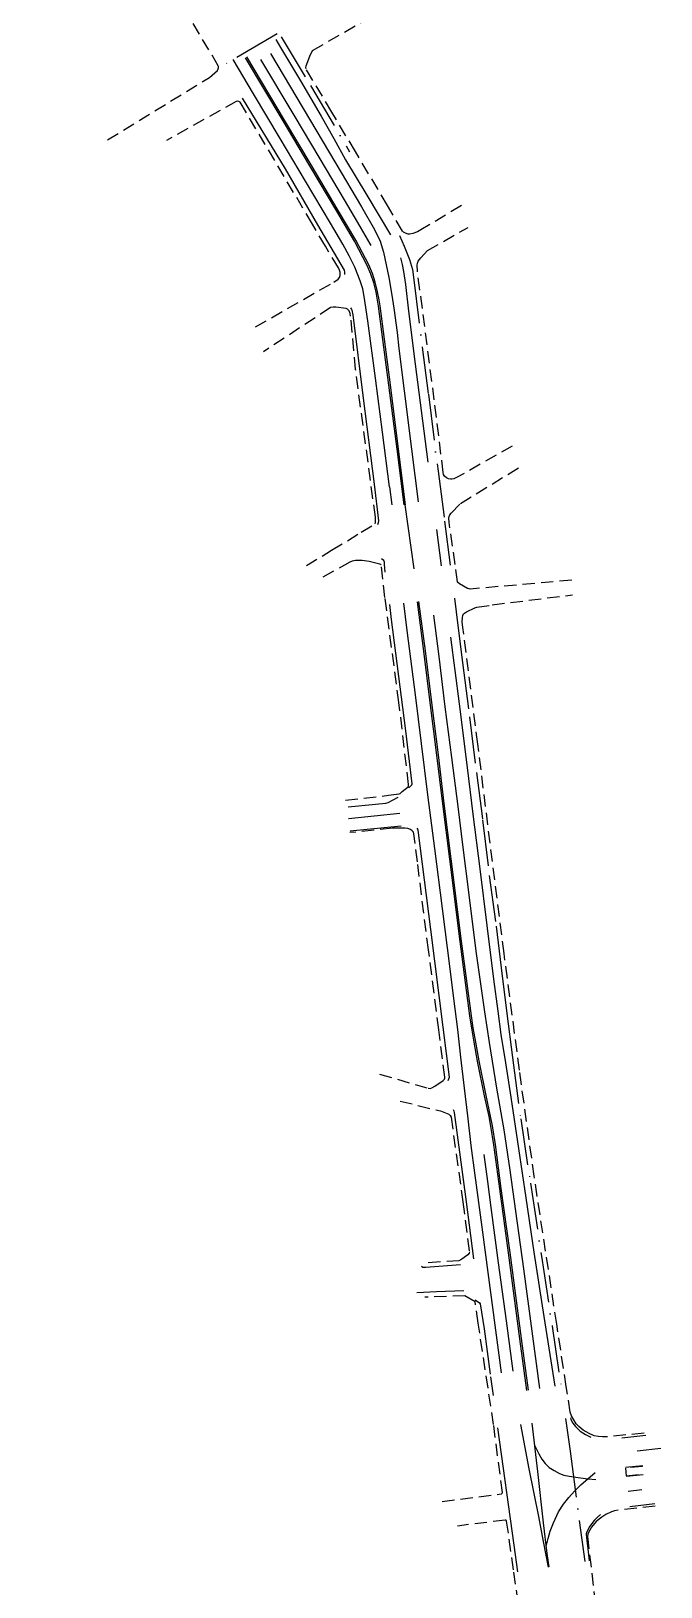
# Model space of a CAD drawing. Header units: millimetres. Extents: x 391363 to 392593, y 282975 to 284720.
# Drawn here: x 391374.5 to 391536.7, y 283885.1 to 284285.9 of the extents above; entities that cross this region are included whole.
import ezdxf

# ---------------------------------------------------------------- set-up
doc = ezdxf.new("R2010")
doc.units = ezdxf.units.MM
doc.linetypes.add('ACAD_ISO10W100', pattern=[18, 12, -3, 0, -3])
doc.linetypes.add('HIDDEN2', pattern=[4.7625, 3.175, -1.5875])
for name, color, linetype in [('가상선', 6, 'ACAD_ISO10W100'), ('도로경계', 6, 'HIDDEN2'), ('차선_겹선(1)', 1, 'Continuous'), ('차선_실선', 1, 'Continuous'), ('차선_점선', 2, 'Continuous')]:
    doc.layers.add(name, color=color, linetype=linetype)

msp = doc.modelspace()

# ---------------------------------------------------------------- linework, layer by layer
at = {"layer": '가상선'}
for points in [[(391437.86, 284285.19, 9.94), (391423.71, 284276.95, 9.91)], [(391438.93, 284284.44, 9.89), (391446.43, 284271.91, 9.47), (391456.54, 284254.86, 9.02)], [(391469.4, 284233.24, 8.37), (391470.55, 284230.55, 8.39), (391471.93, 284227.09, 8.22), (391472.48, 284225.4, 8.2), (391472.71, 284224.52, 8.19), (391472.96, 284222.56, 8.14), (391475.25, 284204.46, 7.58), (391476.82, 284192.42, 7.34), (391479.32, 284172.58, 7.02), (391480.98, 284159.7, 6.67), (391482.39, 284148.37, 6.37)], [(391512.15, 283928.51, 4.69), (391513.32, 283920.11, 4.77), (391517.1, 283891.61, 4.6)]]:
    msp.add_polyline3d(points, dxfattribs=at)
at = {"layer": '가상선', "linetype": 'ACAD_ISO10W100'}
msp.add_polyline3d([(391483.51, 284139.87, 6.29), (391484.4, 284132.82, 6.14), (391485.62, 284123.26, 6.03), (391487.39, 284109.26, 5.76), (391489.2, 284094.89, 5.66), (391490.75, 284082.76, 5.52), (391492.51, 284068.4, 5.46), (391494.25, 284055.36, 5.27), (391495.59, 284044.58, 5.25), (391497.02, 284032.87, 5.13), (391498.47, 284021.52, 5.04), (391500.59, 284005.71, 5.07), (391503.11, 283989.12, 5), (391505.95, 283970.31, 4.95), (391508.71, 283952.28, 4.57), (391510.95, 283937.06, 4.67)], dxfattribs=at)
at = {"layer": '도로경계', "linetype": 'HIDDEN2'}
for points in [[(391394.2, 284257.92, 10.08), (391420.43, 284274.02, 9.88), (391422.5, 284275.76, 9.87), (391422.69, 284276.18, 9.87), (391422.75, 284276.5, 9.87), (391422.75, 284276.81, 9.87), (391422.7, 284276.97, 9.87), (391408.48, 284301.16, 10.76), (391402.27, 284311.38, 10.99), (391399.65, 284315.57, 11.26), (391398, 284317.28, 11.36), (391396.33, 284318.77, 11.57), (391394.95, 284319.73, 11.6), (391392.19, 284320.98, 11.76), (391390.2, 284321.68, 11.84), (391383.81, 284323.32, 12.08), (391382.41, 284323.5, 12.24), (391379.92, 284323.55, 12.3), (391377.87, 284323.55, 12.41), (391374.5, 284323.45, 12.49)], [(391532.4, 283924.68, 4.58), (391522.48, 283923.75, 4.66), (391521.65, 283923.74, 4.63), (391520.6, 283923.86, 4.63), (391519.5, 283924.05, 4.66), (391518.21, 283924.58, 4.66), (391516.68, 283925.48, 4.61), (391515.54, 283926.4, 4.61), (391514.88, 283927.12, 4.61), (391513.71, 283929.13, 4.59), (391513.37, 283930.08, 4.61), (391512.32, 283936.69, 4.59), (391509.89, 283952.75, 4.71), (391504.08, 283990.88, 5.08), (391500.27, 284018.27, 5.1), (391496.32, 284048.33, 5.35), (391492.73, 284076.69, 5.51), (391489.55, 284102.21, 5.68), (391485.69, 284132.29, 6.11), (391485.55, 284133.75, 6.08), (391485.58, 284134.88, 6.1), (391485.68, 284135.38, 6.1), (391485.88, 284135.77, 6.11), (391486.1, 284136, 6.14), (391486.6, 284136.33, 6.15), (391488.8, 284137.32, 6.16), (391489.32, 284137.48, 6.16), (391493.27, 284138.12, 6.03), (391513.9, 284140.69, 5.52)], [(391480.38, 283907.14, 5.37), (391495.62, 283909.07, 4.85), (391495.77, 283909.14, 4.85), (391495.86, 283909.23, 4.85), (391495.89, 283909.38, 4.85), (391493.61, 283926.92, 4.79), (391489.64, 283953.07, 4.94), (391488.89, 283958.52, 4.95), (391486.25, 283960.08, 5.01), (391475.93, 283959.75, 4.99)]]:
    msp.add_polyline3d(points, dxfattribs=at)
at = {"layer": '도로경계'}
for points in [[(391485.35, 284241.01, 8.3), (391474.87, 284234.69, 8.35), (391473.99, 284234.22, 8.37), (391472.78, 284233.79, 8.41), (391472.08, 284233.63, 8.42), (391471.58, 284233.64, 8.39), (391470.91, 284233.88, 8.39), (391470.42, 284234.11, 8.43), (391470.18, 284234.43, 8.45), (391466.29, 284241.01, 8.58), (391458.03, 284254.9, 8.91), (391451.98, 284265.05, 9.14), (391445.3, 284276.18, 9.57), (391445.25, 284276.51, 9.58), (391445.34, 284276.97, 9.58), (391446.3, 284279.49, 9.65), (391446.96, 284280.94, 9.76), (391473.08, 284295.9, 9.34)], [(391432.26, 284209.74, 8.37), (391452.44, 284221.24, 8.41), (391453.58, 284222.02, 8.41), (391453.95, 284222.48, 8.41), (391454.09, 284222.94, 8.41), (391454.13, 284223.53, 8.41), (391454.08, 284223.86, 8.41), (391453.93, 284224.38, 8.41), (391453.66, 284224.91, 8.44), (391450.33, 284230.49, 8.54), (391446.94, 284236.19, 8.7), (391428.36, 284267.61, 9.58), (391428.02, 284267.78, 9.6), (391427.66, 284267.85, 9.6), (391427.33, 284267.81, 9.6), (391409.4, 284257.76, 9.93)], [(391498.43, 284179.03, 6.71), (391484.24, 284170.97, 6.89), (391483.34, 284170.61, 6.95), (391482.88, 284170.48, 6.94), (391482.53, 284170.48, 6.94), (391482.03, 284170.56, 6.94), (391481.52, 284170.81, 6.94), (391480.95, 284171.31, 6.95), (391480.74, 284171.71, 6.95), (391480.63, 284172.21, 6.97), (391478.34, 284190.9, 7.29), (391475.29, 284214.49, 7.79), (391474, 284224.01, 8.01), (391473.94, 284225.67, 8.05), (391474.04, 284226.17, 8.09), (391474.2, 284226.7, 8.1), (391474.86, 284227.53, 8.11), (391476.6, 284229.39, 8.3), (391487.03, 284235.37, 8.3)], [(391445.41, 284148.22, 6.89), (391451.9, 284152.17, 6.91), (391459.51, 284156.8, 6.76), (391463.1, 284158.98, 6.71), (391463.19, 284159.32, 6.71), (391463.23, 284159.83, 6.71), (391463.17, 284160.74, 6.71), (391458.06, 284198.79, 7.69), (391456.79, 284212.51, 7.87), (391456.65, 284213.19, 7.97), (391456.4, 284213.86, 8), (391456.01, 284214.28, 8), (391455.61, 284214.49, 8.01), (391453, 284214.84, 8.18), (391452.3, 284214.79, 8.17), (391451.62, 284214.68, 8.16), (391434.31, 284203.3, 8.28)], [(391513.74, 284144.47, 5.55), (391487.58, 284142.18, 6.3), (391487.32, 284142.2, 6.28), (391486.87, 284142.33, 6.3), (391484.81, 284143.57, 6.42), (391484.35, 284143.99, 6.39), (391484.32, 284144.06, 6.34), (391483.69, 284148.52, 6.44), (391482.19, 284159.36, 6.64), (391482.12, 284160.46, 6.67), (391482.21, 284160.91, 6.7), (391482.36, 284161.29, 6.7), (391482.73, 284161.76, 6.7), (391485.11, 284164.24, 6.71), (391501.16, 284174.09, 6.72)], [(391455.46, 284087.75, 5.95), (391466.56, 284089.04, 5.8), (391469.32, 284089.45, 5.81), (391469.54, 284089.54, 5.81), (391470.1, 284090.04, 5.8), (391471.59, 284091.26, 5.7), (391471.71, 284091.51, 5.68), (391471.72, 284091.87, 5.68), (391469.24, 284112.98, 5.83), (391465.64, 284139.99, 6.32), (391464.69, 284148.4, 6.4), (391464.61, 284148.5, 6.4), (391464.33, 284148.62, 6.4), (391461.54, 284149.26, 6.57), (391459.78, 284149.5, 6.63), (391458.05, 284149.51, 6.75), (391457.21, 284149.35, 6.75), (391456.57, 284149.13, 6.75), (391449.52, 284145.15, 6.72)], [(391464.27, 284017.24, 5.79), (391476.74, 284013.55, 5.38), (391477.26, 284013.52, 5.34), (391477.71, 284013.67, 5.45), (391478.5, 284014.11, 5.42), (391480.64, 284015.56, 5.36), (391480.94, 284015.89, 5.34), (391481.06, 284016.2, 5.32), (391481.07, 284016.45, 5.34), (391479.52, 284028.61, 5.2), (391476.85, 284049.19, 5.3), (391473.98, 284071.93, 5.48), (391473.11, 284079.15, 5.58), (391472.95, 284079.56, 5.58), (391472.67, 284079.89, 5.58), (391472.22, 284080.2, 5.62), (391471.52, 284080.46, 5.72), (391470.82, 284080.55, 5.82), (391469.3, 284080.62, 5.88), (391467.6, 284080.59, 5.92), (391456.59, 284079.42, 6.08)], [(391469.52, 284010.28, 5.5), (391479.92, 284007.72, 5.31), (391482.08, 284006.86, 5.27), (391482.46, 284006.51, 5.26), (391482.66, 284006.14, 5.26), (391485.7, 283984.29, 5.07), (391487.38, 283971.39, 4.99), (391487.29, 283971.05, 4.99), (391486.94, 283970.64, 4.99), (391485.44, 283969.51, 5.06), (391484.7, 283969.13, 5.06), (391475.94, 283968.57, 5.09)], [(391532.01, 283916.15, 4.7), (391527.56, 283915.72, 4.63), (391527.8, 283913.69, 4.64), (391532.25, 283914.16, 4.69)], [(391535.21, 283905.91, 4.58), (391525.71, 283904.88, 4.67), (391524.75, 283904.73, 4.67), (391523.95, 283904.45, 4.67), (391522.55, 283903.79, 4.66), (391521.47, 283903.07, 4.67), (391520.04, 283901.94, 4.65), (391518.8, 283900.48, 4.65), (391517.95, 283898.98, 4.59), (391517.89, 283898.67, 4.58), (391517.81, 283898.1, 4.59), (391520.08, 283878.23, 4.62)], [(391504.83, 283749.27, 5.1), (391514.99, 283747.88, 4.63), (391517.44, 283750.39, 4.43), (391517.72, 283751.02, 4.43), (391517.88, 283751.66, 4.43), (391517.89, 283752.31, 4.38), (391515.96, 283766.13, 4.21), (391511.43, 283798.95, 4.23), (391508.57, 283819.13, 4.19), (391505.86, 283838.79, 4.31), (391502.62, 283862.21, 4.46), (391498.76, 283889.51, 4.61), (391496.97, 283902.07, 4.77), (391496.9, 283902.23, 4.79), (391496.8, 283902.31, 4.79), (391496.64, 283902.31, 4.79), (391484.34, 283900.78, 5.21)]]:
    msp.add_polyline3d(points, dxfattribs=at)
at = {"layer": '차선_겹선(1)'}
for points in [[(391470.56, 284163.86, 7), (391468.74, 284178.2, 7.3), (391466.63, 284194.71, 7.67), (391465.11, 284206.5, 7.83), (391463.99, 284215.06, 8.19), (391463.73, 284216.64, 8.26), (391463.36, 284218.66, 8.23), (391462.73, 284221.12, 8.22), (391462.02, 284223.33, 8.37), (391461.08, 284225.55, 8.41), (391457.78, 284231.85, 8.49), (391453.21, 284239.53, 8.66), (391446.27, 284251.24, 9.13), (391439.45, 284262.8, 9.49), (391429.69, 284279.08, 10.01)], [(391470.95, 284163.91, 7), (391469.14, 284178.25, 7.3), (391467.03, 284194.76, 7.67), (391465.5, 284206.55, 7.83), (391464.39, 284215.12, 8.19), (391464.13, 284216.7, 8.26), (391463.75, 284218.74, 8.23), (391463.12, 284221.23, 8.22), (391462.4, 284223.47, 8.37), (391461.44, 284225.72, 8.41), (391458.13, 284232.04, 8.49), (391453.56, 284239.73, 8.66), (391446.61, 284251.44, 9.13), (391439.79, 284263.01, 9.49), (391430.04, 284279.28, 10.01)], [(391473.91, 284138.9, 6.36), (391475.55, 284126.21, 6.14), (391477.19, 284112.92, 6), (391478.9, 284099.41, 5.83), (391480.44, 284086.85, 5.7), (391482.22, 284072.63, 5.59), (391484.9, 284051.39, 5.5), (391487.42, 284032.21, 5.34), (391487.92, 284029.05, 5.28), (391488.53, 284025.41, 5.25), (391489.41, 284020.53, 5.24), (391491.23, 284011.63, 5.28), (391492.37, 284006.28, 5.23), (391492.83, 284003.81, 5.17), (391493.59, 283999.03, 5.09), (391495.13, 283987.69, 5.05), (391497.37, 283971.2, 4.99), (391500.3, 283949.03, 4.83), (391502.11, 283935.74, 4.79)], [(391474.31, 284138.94, 6.36), (391475.95, 284126.26, 6.14), (391477.59, 284112.97, 6), (391479.3, 284099.46, 5.83), (391480.84, 284086.9, 5.7), (391482.62, 284072.68, 5.59), (391485.3, 284051.45, 5.5), (391487.82, 284032.26, 5.34), (391488.31, 284029.11, 5.28), (391488.92, 284025.48, 5.25), (391489.81, 284020.6, 5.24), (391491.62, 284011.71, 5.28), (391492.76, 284006.36, 5.23), (391493.22, 284003.87, 5.17), (391493.98, 283999.09, 5.09), (391495.52, 283987.74, 5.05), (391497.77, 283971.25, 4.99), (391500.7, 283949.08, 4.83), (391502.51, 283935.8, 4.79)]]:
    msp.add_polyline3d(points, dxfattribs=at)
at = {"layer": '차선_실선'}
for points in [[(391437.5, 284283.73, 9.93), (391438.7, 284281.72, 9.9)], [(391443.84, 284273.09, 9.55), (391449.24, 284264.04, 9.29), (391452.47, 284258.28, 9.07)], [(391455.27, 284223.23, 8.43), (391455.27, 284223.81, 8.43), (391455.18, 284224.36, 8.43), (391448.36, 284236.05, 8.76), (391440, 284250.45, 9.11), (391428.9, 284268.62, 9.3)], [(391476.77, 284174.89, 7.07), (391475.43, 284185.49, 7.32), (391473.54, 284200.16, 7.63), (391471.79, 284213.75, 7.94), (391470.98, 284220.62, 8.14)], [(391463.84, 284158.81, 6.73), (391463.99, 284159.3, 6.79), (391464.06, 284159.74, 6.79), (391462.93, 284169.17, 6.91), (391460.11, 284191.34, 7.39), (391457.43, 284212.84, 7.87), (391457.22, 284214.02, 7.87), (391457.05, 284214.39, 7.89), (391456.82, 284214.61, 7.87)], [(391466.79, 284168.55, 7.01), (391467.39, 284163.86, 6.98)], [(391480.19, 284148.13, 6.55), (391479, 284157.56, 6.64)], [(391465.7, 284146.55, 6.45), (391465.56, 284148.48, 6.47), (391465.5, 284149.13, 6.47), (391465.32, 284149.52, 6.47), (391464.76, 284150, 6.44)], [(391471.77, 284090.99, 5.85), (391472.56, 284091.75, 5.83), (391472.66, 284092.03, 5.85), (391470.98, 284105.67, 5.89), (391468.43, 284125.66, 5.99), (391467.34, 284134.31, 6.21), (391466.87, 284138.19, 6.27)], [(391478.15, 284135.43, 6.28), (391479.53, 284124.83, 6.12)], [(391456.14, 284086.06, 6.13), (391465.85, 284087.03, 5.92), (391466.47, 284087.18, 5.92), (391469.01, 284088.58, 5.91)], [(391469.49, 284084.35, 5.86), (391456.21, 284082.97, 6.07)], [(391456.69, 284079.89, 6.05), (391469.85, 284081.21, 5.83)], [(391481.92, 284015.56, 5.29), (391482.13, 284016.02, 5.31), (391482.24, 284016.4, 5.31), (391480.66, 284029.33, 5.32), (391477.47, 284054.5, 5.45), (391474.2, 284080.04, 5.52), (391474.12, 284080.28, 5.52), (391473.9, 284080.55, 5.52)], [(391488.5, 283969.58, 5), (391486.65, 283984.33, 5.05), (391483.51, 284007.33, 5.28), (391483.44, 284007.69, 5.28), (391483.25, 284007.98, 5.25)], [(391485.09, 283968.06, 5.12), (391476.16, 283967.38, 5.11), (391475.53, 283967.37, 5.12), (391475.36, 283967.42, 5.12), (391475.02, 283967.65, 5.11)], [(391485.99, 283961.38, 4.95), (391478.94, 283961.08, 4.95)], [(391498.69, 283940.69, 4.64), (391496.94, 283953.67, 4.88)], [(391495.65, 283940.28, 4.78), (391495.06, 283944.8, 4.82)], [(391492.85, 283939.24, 4.79), (391493.51, 283934.45, 4.77)], [(391513.42, 283928.69, 4.64), (391513.5, 283928.32, 4.64), (391513.67, 283927.87, 4.66), (391514.05, 283927.24, 4.66), (391514.71, 283926.46, 4.66), (391515.95, 283925.24, 4.62), (391516.57, 283924.77, 4.62), (391517.3, 283924.35, 4.62), (391518.16, 283923.92, 4.62), (391518.67, 283923.67, 4.62)], [(391494.62, 283926.08, 4.73), (391498.81, 283895.82, 4.59), (391499.74, 283889.02, 4.59)], [(391526.66, 283923.51, 4.64), (391532.82, 283924.21, 4.55)], [(391536.7, 283920.76, 4.58), (391530.63, 283920.07, 4.64)], [(391532.04, 283916.33, 4.66), (391527.55, 283915.84, 4.66)], [(391532.17, 283913.99, 4.67), (391527.82, 283913.52, 4.69)], [(391521.19, 283903.76, 4.63), (391520.29, 283902.96, 4.63), (391519.56, 283902.2, 4.58), (391518.44, 283900.77, 4.56), (391517.91, 283899.83, 4.54), (391517.57, 283899.03, 4.54), (391517.49, 283898.79, 4.55), (391517.48, 283898.65, 4.55), (391518.25, 283891.78, 4.53)], [(391528.71, 283905.84, 4.65), (391535.15, 283906.56, 4.54)]]:
    msp.add_polyline3d(points, dxfattribs=at)
at = {"layer": '차선_실선', "linetype": 'Continuous'}
for points in [[(391482.51, 284129.78, 6.19), (391484.71, 284112.59, 5.79), (391486.81, 284096.23, 5.62), (391488.31, 284084.21, 5.59), (391490.06, 284070.08, 5.6), (391491.9, 284055.5, 5.43), (391493.62, 284041.71, 5.39), (391494.72, 284033.42, 5.32), (391495.52, 284027.43, 5.28), (391496.65, 284020.15, 5.27), (391498.02, 284011.3, 5.19), (391499.99, 283998.02, 5.04), (391501.92, 283985.3, 5), (391504.02, 283971.35, 5.03), (391506.57, 283954.77, 4.81), (391509.38, 283936.83, 4.7)], [(391488.83, 283959.08, 4.97), (391489.96, 283958.27, 4.96), (391490.18, 283958.01, 4.93), (391491.17, 283951.57, 4.84), (391492.76, 283939.89, 4.79)]]:
    msp.add_polyline3d(points, dxfattribs=at)
at = {"layer": '차선_점선'}
for points in [[(391436.12, 284280.16, 9.91), (391452.98, 284251.81, 9.1), (391459.56, 284240.67, 8.72), (391462.96, 284234.8, 8.5), (391464.39, 284231.85, 8.39), (391465.29, 284228.98, 8.38), (391466.61, 284222.45, 8.23), (391467.42, 284217.94, 8.12), (391467.88, 284214.56, 8.08), (391468.74, 284208.27, 7.91), (391469.23, 284204.19, 7.86), (391470.62, 284193.24, 7.6), (391472.48, 284178.19, 7.24), (391474.22, 284164.68, 6.88)], [(391438.7, 284281.72, 9.9), (391443.84, 284273.09, 9.55)], [(391466.79, 284168.55, 7.01), (391464.99, 284182.59, 7.36), (391463.16, 284196.52, 7.69), (391461.21, 284211.29, 8.09), (391460.29, 284217.52, 8.28), (391459.91, 284219.53, 8.32), (391459.26, 284221.61, 8.36), (391457.87, 284225.11, 8.33), (391456.4, 284228.03, 8.57), (391454.8, 284231.02, 8.64), (391451.64, 284236.41, 8.69), (391445.2, 284247.25, 9.02), (391438.68, 284258.23, 9.38), (391431.79, 284269.78, 9.64), (391426.55, 284278.6, 9.98)], [(391433.62, 284278.66, 9.93), (391442.2, 284264.25, 9.51), (391448.88, 284253.02, 9.12), (391455.13, 284242.47, 8.83), (391458.57, 284236.61, 8.64), (391462.04, 284230.71, 8.4)], [(391452.47, 284258.28, 9.07), (391455.44, 284252.79, 9.07), (391460.93, 284243.68, 8.69), (391467.02, 284233.43, 8.35)], [(391470.98, 284220.62, 8.14), (391470.48, 284223.97, 8.22), (391470.17, 284225.83, 8.27), (391469.75, 284227.52, 8.28)], [(391470.76, 284163.87, 6.93), (391473.04, 284147.35, 6.56)], [(391495.06, 283944.8, 4.82), (391492.42, 283964.81, 5.01), (391490.71, 283977.74, 5.1), (391488.79, 283991.81, 5.17), (391487.88, 283998.79, 5.19), (391486.98, 284006.43, 5.23), (391486.14, 284013.59, 5.26), (391485.21, 284021.54, 5.27), (391484.38, 284028.72, 5.33), (391483.36, 284036.72, 5.37), (391482.42, 284044.31, 5.42), (391480.46, 284059.9, 5.54), (391478.49, 284075.33, 5.66), (391476.71, 284089.13, 5.7), (391475.06, 284102.4, 5.89), (391473.49, 284114.9, 6.05), (391471.39, 284131.53, 6.23), (391470.5, 284138.56, 6.29)], [(391479.53, 284124.83, 6.12), (391481.1, 284111.85, 5.99), (391482.81, 284098.75, 5.74), (391484.38, 284086.2, 5.69), (391485.72, 284075.62, 5.65), (391487.16, 284064.12, 5.51), (391489.04, 284048.91, 5.51), (391491.28, 284033.29, 5.42), (391492.45, 284025.34, 5.38), (391494.34, 284013.55, 5.34), (391496.27, 284002.84, 5.15), (391497.83, 283992.45, 5.14), (391499.26, 283981.92, 5.11), (391501.31, 283967.02, 4.99), (391505.47, 283936.24, 4.67)], [(391496.94, 283953.67, 4.88), (391494.92, 283968.63, 5.17), (391493.02, 283982.88, 5.18), (391492.13, 283989.57, 5.21), (391491.17, 283996.54, 5.25)], [(391478.94, 283961.08, 4.95), (391473.88, 283960.9, 4.99)], [(391500.56, 283926.9, 4.8), (391502.71, 283915.49, 4.85), (391505.15, 283903.21, 4.86), (391506.41, 283896.79, 4.86), (391507.65, 283890.2, 4.68)], [(391503.5, 283927.31, 4.82), (391504.9, 283914.83, 4.83), (391506.37, 283901.61, 4.9), (391507.36, 283893.67, 4.81), (391507.81, 283890.23, 4.65)], [(391504.14, 283921.59, 4.81), (391505.24, 283919.37, 4.81), (391506.04, 283918.04, 4.82), (391506.88, 283916.87, 4.82), (391507.96, 283915.89, 4.82), (391509.22, 283915.05, 4.82), (391510.55, 283914.32, 4.77), (391511.72, 283913.92, 4.77), (391513.08, 283913.64, 4.77), (391515.96, 283913.18, 4.73), (391518, 283912.97, 4.7), (391519.96, 283912.81, 4.73)], [(391507.13, 283895.49, 4.78), (391507.64, 283897.6, 4.78), (391508.17, 283899.47, 4.77), (391509.03, 283901.62, 4.77), (391510.33, 283904.42, 4.77), (391511.59, 283906.41, 4.77), (391512.99, 283908.15, 4.71), (391514.49, 283909.75, 4.71), (391516.09, 283911.39, 4.71), (391519.76, 283914.53, 4.76)], [(391531.84, 283910.07, 4.63), (391528.26, 283909.69, 4.63)]]:
    msp.add_polyline3d(points, dxfattribs=at)

doc.saveas('drawing.dxf')
